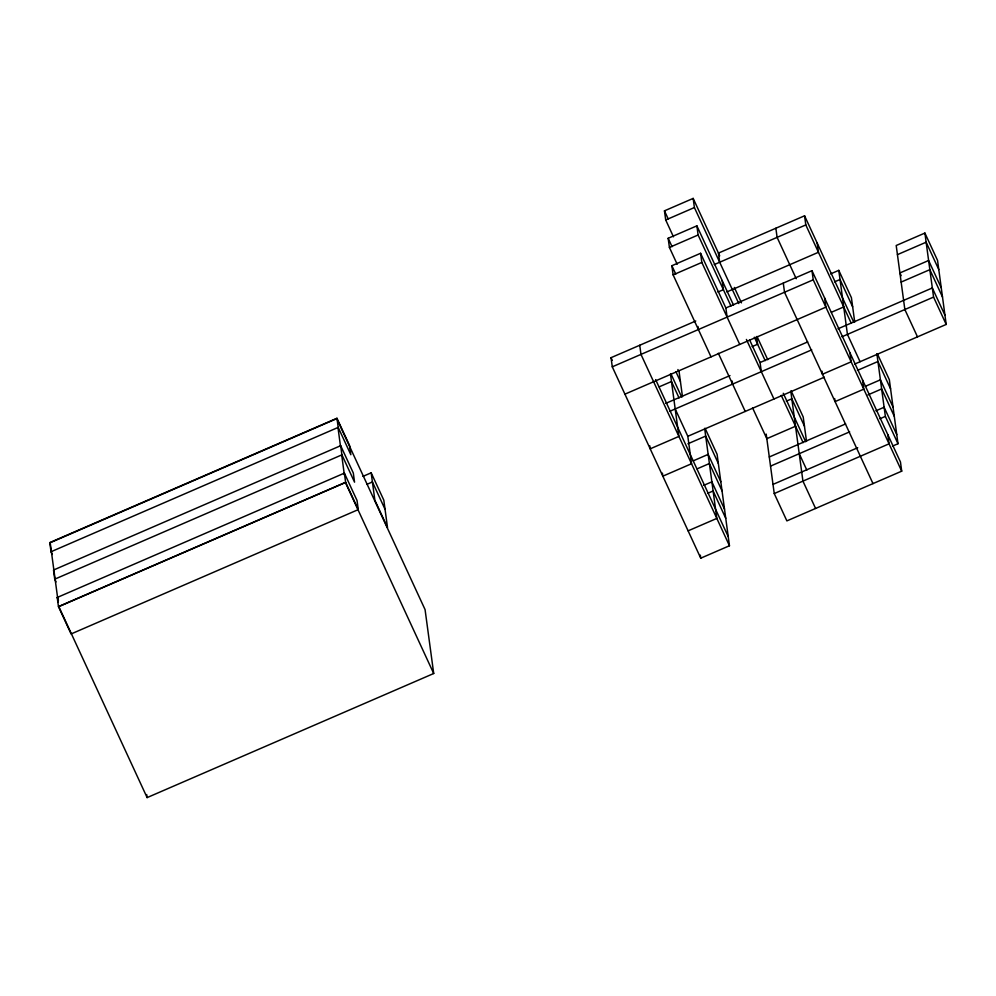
<?xml version="1.0" encoding="UTF-8"?>
<svg xmlns="http://www.w3.org/2000/svg" width="996" height="996" viewBox="0 0 996 996"><rect width="100%" height="100%" fill="white"/><g stroke="black" fill="none" stroke-linecap="round" stroke-linejoin="round"><path stroke-width="1.49" d="M673.47 236.811L665.702 219.979L664.457 210.841L693.166 198.403L719.71 255.81M665.702 219.979L694.399 207.554L693.166 198.403M677.18 264.251L669.412 247.431L668.167 238.281L696.876 225.843L733.529 305.125M669.412 247.431L698.109 234.994L696.876 225.843M711.032 356.879L673.122 274.871L671.877 265.72L700.586 253.295L725.872 307.963L727.105 317.114M336.959 418.258L338.204 427.396L350.841 454.736L349.608 445.586L336.959 418.258L49.8 542.583L51.033 551.734L52.302 554.473M853.871 322.405L804.569 215.796L718.452 253.084L719.685 262.222M336.773 418.631L50.186 542.72L58.204 602.057M673.122 274.871L701.831 262.434L700.586 253.295M51.033 551.734L338.204 427.396M714.219 264.6L805.801 224.934L804.569 215.796M340.669 445.698L341.914 454.848L354.551 482.176L353.319 473.038L340.669 445.698L53.51 570.036L54.743 579.174L56.013 581.913M54.743 579.174L341.914 454.848M717.929 292.04L723.395 289.674L722.162 280.523M726.856 291.928L818.451 252.274L817.206 243.124M57.22 597.476L344.379 473.137L357.029 500.478L358.261 509.616L71.102 633.954L58.453 606.614L57.22 597.476L58.49 600.202M705.081 428.305L717.095 454.276L729.458 545.746L700.748 558.183L612.279 366.827L611.034 357.676L695.756 320.998M725.872 307.963L811.989 270.675L900.471 462.02L901.704 471.17L786.877 520.896L774.241 493.555L766.198 434.094M58.453 606.614L345.624 482.288L344.379 473.137M612.279 366.827L813.234 279.814L811.989 270.675M362.967 476.374L371.172 472.826L383.809 500.154L387.519 527.594L374.882 500.266L371.172 472.826M830.577 273.912L838.781 270.352L851.418 297.692L854.717 322.082M854.605 364.088L946.2 324.435L937.547 260.404L924.898 233.064L896.201 245.502L904.854 309.532L917.49 336.86M366.939 484.33L372.404 481.964L385.054 509.305M834.548 281.868L840.014 279.502L852.651 306.843M897.433 254.64L926.143 242.215L938.78 269.555M624.915 394.167L825.871 307.154L824.626 298.003M659.178 386.846L671.478 381.53L679.06 397.927M752.129 346.608L757.607 344.23L756.574 336.611M831.423 312.271L843.724 306.942M901.143 282.08L929.853 269.655L942.49 296.995M665.751 403.368L729.968 375.567M761.318 371.67L760.073 362.532L807.694 341.914M837.997 328.792L932.318 287.956L944.967 315.284M669.723 411.336L811.728 349.845M841.969 336.76L933.563 297.094L924.898 233.064M662.415 473.125L662.838 476.175L691.535 463.738L687.825 436.298L824.364 377.185M687.912 443.78L705.691 436.086L718.328 463.426M786.342 401.164L791.808 398.798L804.457 426.139M857.432 370.388L877.937 361.511L890.573 388.851M693.129 460.899L708.168 454.388L720.805 481.715M865.375 386.311L880.414 379.812L893.051 407.14M697.1 468.855L709.401 463.526L722.038 490.866M795.518 426.238L766.82 438.676L752.553 407.837M867.977 394.877L881.647 388.95L894.284 416.291M703.674 485.376L711.879 481.827L724.515 509.168M769.286 456.965L845.604 423.923M875.92 410.8L884.124 407.252L896.761 434.58M707.646 493.344L713.111 490.978L725.748 518.306M770.531 466.116L849.65 431.853M879.891 418.768L885.357 416.39L876.903 353.891M772.996 484.405L857.718 447.727M688.112 530.843L716.821 518.418L704.658 428.467M774.241 493.555L889.067 443.83L887.834 434.692M892.528 446.096L897.994 443.73L889.341 379.7L877.327 353.729M433.708 673.508L345.413 482.537L58.826 606.626L147.122 797.597L433.708 673.508L425.068 609.602L337.42 420.038M941.257 287.844L928.608 260.504L899.911 272.941L901.168 275.668M933.563 297.094L946.2 324.435M805.801 224.934L851.306 323.351M860.071 361.722L847.434 334.382L838.781 270.352M885.357 416.39L897.994 443.73M813.234 279.814L901.704 471.17M796.227 278.718L777.104 237.372L775.859 228.221M872.994 483.608L784.524 292.251L783.279 283.101M791.21 391.017L803.212 416.988L806.511 441.377M734.326 287.421L741.46 302.846M756.997 336.449L767.742 359.693M783.267 393.258L805.664 441.701M694.399 207.554L738.808 303.581M754.358 337.221L765.189 360.639M781.262 395.4L803.112 442.647M749.702 340.097L760.073 362.532M698.109 234.994L730.977 306.071M746.402 339.437L773.954 399.01M799.228 453.678L806.822 470.087M701.831 262.434L739.742 344.442M815.587 508.458L802.938 481.13L790.787 391.179M664.457 210.841L668.353 219.245M668.167 238.281L672.063 246.684M718.34 353.269L745.245 411.448M671.877 265.72L675.774 274.137M677.915 369.541L679.172 372.267L682.472 396.669M675.985 371.857L680.405 381.418M670.881 373.749L681.625 396.981M675.188 408.97L687.825 436.298M655.629 379.601L728.225 536.607M729.458 545.746L640.976 354.402L639.743 345.251M611.034 357.676L612.303 360.415M345.624 482.288L358.261 509.616M862.548 380.011L863.781 389.162L835.084 401.6L834.673 398.549M849.912 352.684L851.144 361.822L822.435 374.259L822.024 371.209M732.197 381.057L732.608 384.107M697.984 326.489L698.395 329.539M700.337 555.133L700.748 558.183M670.445 373.898L678.899 436.41L650.189 448.835L649.778 445.785M338.005 427.757L340.47 446.021M341.715 455.147L344.379 474.93M146.711 794.547L147.122 797.597"/></g></svg>
